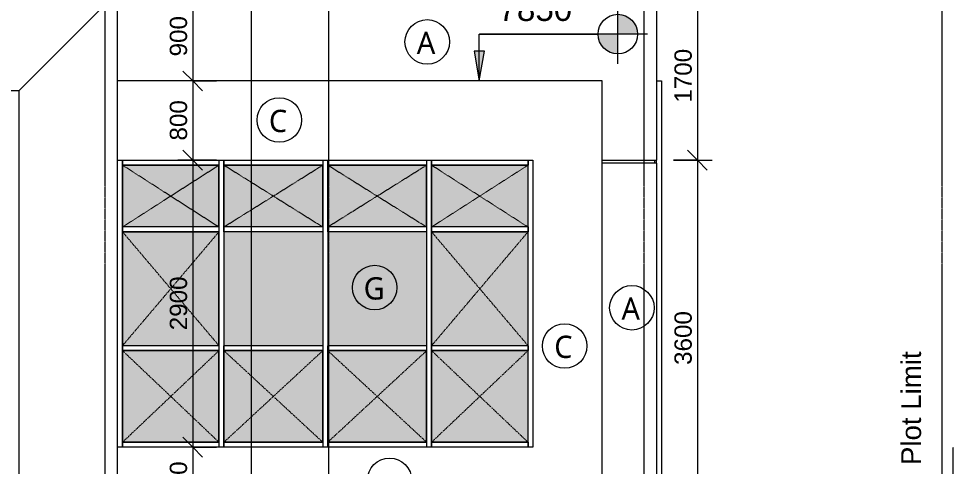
# Model space of a CAD drawing. Header units: millimetres. Extents: x -15568 to 101774, y -1636 to 15232.
# Drawn here: x -2714 to 6736, y 3956 to 8479 of the extents above; entities that cross this region are included whole.
import ezdxf

# ---------------------------------------------------------------- set-up
doc = ezdxf.new("R2010")
doc.units = ezdxf.units.MM
for name, pattern in [('Dash', [6, 3, -3]), ('Grid Line', [22.225, 12.7, -3.175, 3.175, -3.175]), ('Hidden', [7.14375, 4.7625, -2.38125])]:
    doc.linetypes.add(name, pattern=pattern)
for name, color, linetype, lineweight in [('A-ANNO-DIMS', 211, 'Continuous', 9), ('A-ANNO-DIMS-100', 211, 'Continuous', 9), ('A-ANNO-NOTE', 131, 'Continuous', 9), ('A-DETL-GENF', 92, 'Continuous', 9), ('A-DETL-HDLN', 90, 'Hidden', 9), ('A-GENM', 13, 'Continuous', 9), ('A-GLAZ-CURT', 52, 'Continuous', 9), ('A-GLAZ-CURT-HDLN', 51, 'Dash', 9), ('A-GLAZ-CWMG', 51, 'Continuous', 9), ('A-WALL', 113, 'Continuous', 9), ('G-ANNO-DIMS', 111, 'Continuous', 9), ('G-ANNO-TEXT', 231, 'Continuous', 9), ('S-GRID', 1, 'Continuous', 9)]:
    doc.layers.add(name, color=color, linetype=linetype, lineweight=lineweight)
doc.styles.add('Arial_4', font='arial.ttf', dxfattribs={"height": 240})
doc.styles.add('Arial_5', font='arial.ttf', dxfattribs={"height": 200})
doc.styles.add('Arial_7', font='arial.ttf', dxfattribs={"height": 175})
doc.styles.add('Lucida Sans Unicode', font='l_10646.ttf', dxfattribs={"height": 225})
doc.dimstyles.new('Ele-dim-100_2', dxfattribs={"dimscale": 304.8, "dimtxt": 178.545395, "dimasz": 0.656168, "dimexe": 0.492126, "dimexo": 0.0625, "dimgap": 0.016404, "dimtad": 1, "dimdec": 0, "dimrnd": 5, "dimzin": 0, "dimdsep": 46, "dimtxsty": 'Arial_7', "dimblk1": 'OBLIQUE', "dimblk2": 'OBLIQUE', "dimsah": 1, "dimcen": 0.09, "dimdle": 0.328084, "dimazin": 0, "dimtfac": 1, "dimtdec": 4, "dimtix": 1, "dimtmove": 0, "dimatfit": 3, "dimfxl": 0.787402, "dimfxlon": 1, "dimtvp": 1, "dimtolj": 1, "dimtzin": 0, "dimarcsym": 2})

# ---------------------------------------------------------------- blocks, each defined once
blk = doc.blocks.new('Generic Models 1 - Generic Models 1-685400-Elevation-1')
at = {"layer": 'A-GENM'}
for p, q in [((-1713.9, 8750), (-7038.9, 8750)), ((-7038.9, 8750), (-6038.9, 7750)), ((-1713.9, 8750), (-2713.9, 7750)), ((-1713.9, 100), (-1713.9, 8750)), ((-2713.9, 7750), (-6038.9, 7750)), ((-6038.9, 7750), (-6038.9, 100)), ((-2713.9, 7750), (-2713.9, 100))]:
    blk.add_line(p, q, dxfattribs=at)
blk = doc.blocks.new('side-projection - side-projection-701340-Elevation-1')
at = {"layer": 'A-GENM'}
for p, q in [((3736.1, 7850), (3786.1, 7850)), ((3786.1, 7850), (3786.1, 150)), ((3736.1, 7020), (3736.1, 7050)), ((3736.1, 3420), (3736.1, 3450)), ((3736.1, 2620), (3736.1, 2650)), ((3736.1, 550), (3736.1, 580))]:
    blk.add_line(p, q, dxfattribs=at)
blk = doc.blocks.new('M_Fixed Glazed Panel - Glazed Panel-779100-Elevation-1')
at = {"layer": 'A-GLAZ-CURT'}
blk.add_hatch(color=254, dxfattribs=at).paths.add_polyline_path([(2104.3, 4200), (2436.1, 4200), (2436.1, 5125), (1461, 5125), (1461, 4200), (1959.9, 4200)])
for p, q in [((1461, 5125), (2436.1, 5125)), ((1461, 4200), (1461, 5125)), ((2436.1, 4200), (2436.1, 5125)), ((2436.1, 4200), (1461, 4200))]:
    blk.add_line(p, q, dxfattribs=at)
at = {"layer": 'A-GLAZ-CURT-HDLN'}
for p, q in [((1461, 4200), (2436.1, 5125)), ((1461, 5125), (2436.1, 4200))]:
    blk.add_line(p, q, dxfattribs=at)
blk = doc.blocks.new('Rectangular Mullion - 50x150mm-685960-Elevation-1')
at = {"layer": 'A-GLAZ-CWMG'}
blk.add_line((-1663.9, 5150), (-1663.9, 4150), dxfattribs=at)
blk = doc.blocks.new('Rectangular Mullion - 50x150mm-802673-Elevation-1')
at = {"layer": 'A-GLAZ-CWMG'}
blk.add_line((2436.1, 6350), (2436.1, 7050), dxfattribs=at)
blk = doc.blocks.new('Rectangular Mullion - 50x150mm-779096-Elevation-1')
at = {"layer": 'A-GLAZ-CWMG'}
for p, q in [((-1663.9, 7000), (-1663.9, 7050)), ((-688.7, 7000), (-1663.9, 7000)), ((-688.7, 7050), (-688.7, 7000))]:
    blk.add_line(p, q, dxfattribs=at)
blk = doc.blocks.new('Rectangular Mullion - 50x150mm-779097-Elevation-1')
at = {"layer": 'A-GLAZ-CWMG'}
for p, q in [((1461, 4150), (1461, 4200)), ((1461, 4200), (2436.1, 4200)), ((2436.1, 4200), (2436.1, 4150))]:
    blk.add_line(p, q, dxfattribs=at)
blk = doc.blocks.new('M_Fixed Glazed Panel - Glazed Panel-740098-Elevation-1')
at = {"layer": 'A-GLAZ-CURT'}
blk.add_hatch(color=254, dxfattribs=at).paths.add_polyline_path([(1237.6, 4200), (1411, 4200), (1411, 5125), (411.1, 5125), (411.1, 4200), (1093.2, 4200)])
for p, q in [((411.1, 5125), (1411, 5125)), ((411.1, 4200), (411.1, 5125)), ((1411, 4200), (1411, 5125)), ((1411, 4200), (411.1, 4200))]:
    blk.add_line(p, q, dxfattribs=at)
at = {"layer": 'A-GLAZ-CURT-HDLN'}
for p, q in [((411.1, 4200), (1411, 5125)), ((411.1, 5125), (1411, 4200))]:
    blk.add_line(p, q, dxfattribs=at)
blk = doc.blocks.new('Rectangular Mullion - 50x150mm-779098-Elevation-1')
at = {"layer": 'A-GLAZ-CWMG'}
for p, q in [((1461, 7000), (1461, 7050)), ((2436.1, 7000), (1461, 7000)), ((2436.1, 7050), (2436.1, 7000))]:
    blk.add_line(p, q, dxfattribs=at)
blk = doc.blocks.new('Rectangular Mullion - 50x150mm-685954-Elevation-1')
at = {"layer": 'A-GLAZ-CWMG'}
for p, q in [((411.1, 4150), (411.1, 4200)), ((411.1, 4200), (1411, 4200)), ((1411, 4200), (1411, 4150))]:
    blk.add_line(p, q, dxfattribs=at)
blk = doc.blocks.new('Rectangular Mullion - 50x150mm-685955-Elevation-1')
at = {"layer": 'A-GLAZ-CWMG'}
for p, q in [((1411, 5150), (1411, 4150)), ((1461, 5150), (1461, 4150))]:
    blk.add_line(p, q, dxfattribs=at)
blk = doc.blocks.new('M_Fixed Glazed Panel - Glazed Panel-779101-Elevation-1')
at = {"layer": 'A-GLAZ-CURT'}
blk.add_hatch(color=254, dxfattribs=at).paths.add_polyline_path([(2436.1, 5175), (2436.1, 6325), (1461, 6325), (1461, 5175)])
for p, q in [((1461, 6325), (2436.1, 6325)), ((1461, 5175), (1461, 6325)), ((2436.1, 5175), (2436.1, 6325)), ((2436.1, 5175), (1461, 5175))]:
    blk.add_line(p, q, dxfattribs=at)
at = {"layer": 'A-GLAZ-CURT-HDLN'}
for p, q in [((1461, 5175), (2436.1, 6325)), ((1461, 6325), (2436.1, 5175))]:
    blk.add_line(p, q, dxfattribs=at)
blk = doc.blocks.new('System Panel - Glazed-685963-Elevation-1')
at = {"layer": 'A-GLAZ-CURT'}
blk.add_hatch(color=254, dxfattribs=at).paths.add_polyline_path([(1411, 5175), (1411, 6325), (411.1, 6325), (411.1, 5175), (1382.1, 5175)])
blk = doc.blocks.new('Rectangular Mullion - 50x150mm-448228-Elevation-1')
at = {"layer": 'A-GLAZ-CWMG'}
blk.add_line((935.6, 2850), (935.6, 1650), dxfattribs=at)
blk = doc.blocks.new('Rectangular Mullion - 50x150mm-448223-Elevation-1')
at = {"layer": 'A-GLAZ-CWMG'}
for p, q in [((1760.6, 2850), (1760.6, 1650)), ((1810.6, 2850), (1810.6, 1650))]:
    blk.add_line(p, q, dxfattribs=at)
blk = doc.blocks.new('Rectangular Mullion - 50x150mm-685964-Elevation-1')
at = {"layer": 'A-GLAZ-CWMG'}
blk.add_line((2436.1, 4150), (2436.1, 5150), dxfattribs=at)
blk = doc.blocks.new('Rectangular Mullion - 50x150mm-685956-Elevation-1')
at = {"layer": 'A-GLAZ-CWMG'}
for p, q in [((411.1, 5125), (411.1, 5175)), ((1411, 5175), (411.1, 5175)), ((1411, 5125), (411.1, 5125)), ((1411, 5175), (1411, 5125))]:
    blk.add_line(p, q, dxfattribs=at)
blk = doc.blocks.new('Rectangular Mullion - 50x150mm-779099-Elevation-1')
at = {"layer": 'A-GLAZ-CWMG'}
for p, q in [((1461, 5125), (1461, 5175)), ((2436.1, 5175), (1461, 5175)), ((2436.1, 5125), (1461, 5125)), ((2436.1, 5175), (2436.1, 5125))]:
    blk.add_line(p, q, dxfattribs=at)
blk = doc.blocks.new('Rectangular Mullion - 50x150mm-557372-Elevation-1')
at = {"layer": 'A-GLAZ-CWMG'}
for p, q in [((-638.7, 7000), (-638.7, 7050)), ((361.3, 7000), (-638.7, 7000)), ((361.3, 7050), (361.3, 7000))]:
    blk.add_line(p, q, dxfattribs=at)
blk = doc.blocks.new('Rectangular Mullion - 50x150mm-557373-Elevation-1')
at = {"layer": 'A-GLAZ-CWMG'}
for p, q in [((-638.9, 4150), (-638.9, 4200)), ((-638.9, 4200), (361.1, 4200)), ((361.1, 4200), (361.1, 4150))]:
    blk.add_line(p, q, dxfattribs=at)
blk = doc.blocks.new('M_Fixed Glazed Panel - Glazed Panel-802674-Elevation-1')
at = {"layer": 'A-GLAZ-CURT'}
blk.add_hatch(color=254, dxfattribs=at).paths.add_polyline_path([(2436.1, 6375), (2436.1, 7000), (1461, 7000), (1461, 6375)])
for p, q in [((1461, 7000), (2436.1, 7000)), ((1461, 6375), (1461, 7000)), ((2436.1, 6375), (2436.1, 7000)), ((2436.1, 6375), (1461, 6375))]:
    blk.add_line(p, q, dxfattribs=at)
at = {"layer": 'A-GLAZ-CURT-HDLN'}
for p, q in [((1461, 6375), (2436.1, 7000)), ((1461, 7000), (2436.1, 6375))]:
    blk.add_line(p, q, dxfattribs=at)
blk = doc.blocks.new('M_Fixed Glazed Panel - Glazed Panel-802675-Elevation-1')
at = {"layer": 'A-GLAZ-CURT'}
blk.add_hatch(color=254, dxfattribs=at).paths.add_polyline_path([(1411, 6375), (1411, 7000), (411.1, 7000), (411.1, 6375), (1382.1, 6375)])
for p, q in [((411.1, 7000), (1411, 7000)), ((411.1, 6375), (411.1, 7000)), ((1411, 6375), (1411, 7000)), ((1411, 6375), (411.1, 6375))]:
    blk.add_line(p, q, dxfattribs=at)
at = {"layer": 'A-GLAZ-CURT-HDLN'}
for p, q in [((411.1, 6375), (1411, 7000)), ((411.1, 7000), (1411, 6375))]:
    blk.add_line(p, q, dxfattribs=at)
blk = doc.blocks.new('Rectangular Mullion - 50x150mm-448231-Elevation-1')
at = {"layer": 'A-GLAZ-CWMG'}
blk.add_line((2635.6, 1650), (2635.6, 2850), dxfattribs=at)
blk = doc.blocks.new('Rectangular Mullion - 50x150mm-802676-Elevation-1')
at = {"layer": 'A-GLAZ-CWMG'}
blk.add_line((-1663.9, 7050), (-1663.9, 6350), dxfattribs=at)
blk = doc.blocks.new('Rectangular Mullion - 50x150mm-802672-Elevation-1')
at = {"layer": 'A-GLAZ-CWMG'}
for p, q in [((1411, 7050), (1411, 6350)), ((1461, 7050), (1461, 6350))]:
    blk.add_line(p, q, dxfattribs=at)
blk = doc.blocks.new('Rectangular Mullion - 50x150mm-685958-Elevation-1')
at = {"layer": 'A-GLAZ-CWMG'}
for p, q in [((-688.7, 5150), (-688.7, 4150)), ((-638.7, 5150), (-638.7, 4150))]:
    blk.add_line(p, q, dxfattribs=at)
blk = doc.blocks.new('Fake_Section_Marker_17383 _1_ - Fake_Section_Marker_17383 _1_-1671950-Elevation-1')
at = {"layer": 'A-DETL-GENF'}
blk.add_line((-363.9, 9639.9), (-363.9, -450), dxfattribs=at)
blk = doc.blocks.new('GL-TEXT2 - External finishes-tag 2-777035-Elevation-1')
at = {"layer": 'A-ANNO-NOTE'}
blk.add_circle((-78.9, 7455), 225, dxfattribs=at)
blk = doc.blocks.new('DIMBLOCK11-Elevation-1')
at = {"layer": 'A-ANNO-DIMS-100', "transparency": 16777216}
for p, q in [((-954.3, 8750), (-1054.3, 8850)), ((-954.3, 8850), (-954.3, 7850)), ((-714.3, 8750), (-1104.3, 8750)), ((-954.3, 8750), (-854.3, 8650)), ((-954.3, 8750), (-714.3, 8750)), ((-954.3, 7850), (-1054.3, 7950)), ((-714.3, 7850), (-1104.3, 7850)), ((-954.3, 7850), (-854.3, 7750)), ((-954.3, 7850), (-714.3, 7850))]:
    blk.add_line(p, q, dxfattribs=at)
at = {"layer": 'A-ANNO-DIMS-100', "color": 0, "transparency": 16777216, "insert": (-1186.5, 8098.1), "char_height": 175, "width": 484.545, "attachment_point": 1, "rotation": 90, "line_spacing_factor": 0.941778, "style": 'Arial_7'}
blk.add_mtext('900', dxfattribs=at)
blk = doc.blocks.new('_Oblique')
at = {"color": 0, "linetype": 'ByBlock', "lineweight": -2}
blk.add_line((-0.5, -0.5), (0.5, 0.5), dxfattribs=at)
blk = doc.blocks.new('DIMBLOCK12-Elevation-1')
at = {"layer": 'A-ANNO-DIMS-100', "transparency": 16777216}
for p, q in [((-954.3, 7850), (-1054.3, 7950)), ((-714.3, 7850), (-1104.3, 7850)), ((-954.3, 7850), (-954.3, 7050)), ((-954.3, 7850), (-854.3, 7750)), ((-954.3, 7850), (-714.3, 7850)), ((-954.3, 7050), (-1054.3, 7150)), ((-714.3, 7050), (-1104.3, 7050)), ((-954.3, 7050), (-854.3, 6950)), ((-954.3, 7050), (-714.3, 7050))]:
    blk.add_line(p, q, dxfattribs=at)
at = {"layer": 'A-ANNO-DIMS-100', "color": 0, "transparency": 16777216, "insert": (-1186.5, 7248.1), "char_height": 175, "width": 484.545, "attachment_point": 1, "rotation": 90, "line_spacing_factor": 0.941778, "style": 'Arial_7'}
blk.add_mtext('800', dxfattribs=at)
blk = doc.blocks.new('DIMBLOCK13-Elevation-1')
at = {"layer": 'A-ANNO-DIMS-100', "transparency": 16777216}
for p, q in [((-954.3, 7050), (-1054.3, 7150)), ((-714.3, 7050), (-1104.3, 7050)), ((-954.3, 7050), (-954.3, 4150)), ((-954.3, 7050), (-854.3, 6950)), ((-954.3, 7050), (-714.3, 7050)), ((-954.3, 4150), (-1054.3, 4250)), ((-714.3, 4150), (-1104.3, 4150)), ((-954.3, 4150), (-854.3, 4050)), ((-954.3, 4150), (-714.3, 4150))]:
    blk.add_line(p, q, dxfattribs=at)
at = {"layer": 'A-ANNO-DIMS-100', "color": 0, "transparency": 16777216, "insert": (-1186.5, 5330.8), "char_height": 175, "width": 646.06, "attachment_point": 1, "rotation": 90, "line_spacing_factor": 0.941778, "style": 'Arial_7'}
blk.add_mtext('2900', dxfattribs=at)
blk = doc.blocks.new('DIMBLOCK14-Elevation-1')
at = {"layer": 'A-ANNO-DIMS-100', "transparency": 16777216}
for p, q in [((-954.3, 4150), (-1054.3, 4250)), ((-714.3, 4150), (-1104.3, 4150)), ((-954.3, 4150), (-954.3, 3450)), ((-954.3, 4150), (-854.3, 4050)), ((-954.3, 4150), (-714.3, 4150)), ((-954.3, 3450), (-1054.3, 3550)), ((-714.3, 3450), (-1104.3, 3450)), ((-954.3, 3450), (-854.3, 3350)), ((-954.3, 3450), (-714.3, 3450))]:
    blk.add_line(p, q, dxfattribs=at)
at = {"layer": 'A-ANNO-DIMS-100', "color": 0, "transparency": 16777216, "insert": (-1186.5, 3598.1), "char_height": 175, "width": 484.545, "attachment_point": 1, "rotation": 90, "line_spacing_factor": 0.941778, "style": 'Arial_7'}
blk.add_mtext('700', dxfattribs=at)
blk = doc.blocks.new('Spot Elevations - Standard-23738-Elevation-1')
at = {"layer": 'G-ANNO-DIMS'}
h = blk.add_hatch(color=256, dxfattribs=at)
edge = h.paths.add_edge_path()
edge.add_line((2538.1, 9520.2), (2738.1, 9520.2))
edge.add_arc((2538.1, 9520.2), 200, 0, 90)
edge.add_line((2538.1, 9720.2), (2538.1, 9520.2))
h = blk.add_hatch(color=256, dxfattribs=at)
edge = h.paths.add_edge_path()
edge.add_line((2538.1, 9520.2), (2338.1, 9520.2))
edge.add_arc((2538.1, 9520.2), 200, 180, 270)
edge.add_line((2538.1, 9320.2), (2538.1, 9520.2))
for p, q in [((2538.1, 9220.2), (2538.1, 9820.2)), ((2838.1, 9520.2), (1138.1, 9520.2))]:
    blk.add_line(p, q, dxfattribs=at)
blk.add_circle((2538.1, 9520.2), 200, dxfattribs=at)
blk = doc.blocks.new('DIMBLOCK16-Elevation-1')
at = {"layer": 'A-ANNO-DIMS-100', "transparency": 16777216}
for p, q in [((4148.5, 8750), (4048.5, 8850)), ((4148.5, 8850), (4148.5, 7050)), ((3908.5, 8750), (4298.5, 8750)), ((4148.5, 8750), (3908.5, 8750)), ((4148.5, 8750), (4248.5, 8650)), ((4148.5, 7050), (4048.5, 7150)), ((3908.5, 7050), (4298.5, 7050)), ((4148.5, 7050), (3908.5, 7050)), ((4148.5, 7050), (4248.5, 6950))]:
    blk.add_line(p, q, dxfattribs=at)
at = {"layer": 'A-ANNO-DIMS-100', "color": 0, "transparency": 16777216, "insert": (3916.3, 7630.8), "char_height": 175, "width": 646.06, "attachment_point": 1, "rotation": 90, "line_spacing_factor": 0.941778, "style": 'Arial_7'}
blk.add_mtext('1700', dxfattribs=at)
blk = doc.blocks.new('DIMBLOCK17-Elevation-1')
at = {"layer": 'A-ANNO-DIMS-100', "transparency": 16777216}
for p, q in [((4148.5, 7050), (4048.5, 7150)), ((3908.5, 7050), (4298.5, 7050)), ((4148.5, 7050), (3908.5, 7050)), ((4148.5, 7050), (4148.5, 3450)), ((4148.5, 7050), (4248.5, 6950)), ((4148.5, 3450), (4048.5, 3550)), ((3908.5, 3450), (4298.5, 3450)), ((4148.5, 3450), (3908.5, 3450)), ((4148.5, 3450), (4248.5, 3350))]:
    blk.add_line(p, q, dxfattribs=at)
at = {"layer": 'A-ANNO-DIMS-100', "color": 0, "transparency": 16777216, "insert": (3916.3, 4980.8), "char_height": 175, "width": 646.06, "attachment_point": 1, "rotation": 90, "line_spacing_factor": 0.941778, "style": 'Arial_7'}
blk.add_mtext('3600', dxfattribs=at)

msp = doc.modelspace()

# ---------------------------------------------------------------- hatches: boundary and pattern name
at = {"layer": 'G-ANNO-DIMS'}
msp.add_hatch(color=256, dxfattribs=at).paths.add_polyline_path([(1942.8, 7850), (1995.7, 8150), (1889.9, 8150)])

# ---------------------------------------------------------------- linework, layer by layer
at = {"layer": 'A-DETL-HDLN'}
msp.add_line((6736.1, -480), (6736.1, 4150), dxfattribs=at)
at = {"layer": 'A-WALL'}
for p, q in [((3736.1, 8750), (3736.1, 7050)), ((3186.1, 7850), (-1713.9, 7850)), ((3186.1, 3450), (3186.1, 7850)), ((-1713.9, 7050), (2486.1, 7050)), ((2486.1, 7050), (2486.1, 4150)), ((3186.1, 7050), (3736.1, 7050)), ((3736.1, 7020), (3186.1, 7020)), ((3716.1, 7050), (3716.1, 7020)), ((3736.1, 7020), (3736.1, 3450)), ((2485.6, 4150), (-1713.9, 4150))]:
    msp.add_line(p, q, dxfattribs=at)
at = {"layer": 'G-ANNO-DIMS'}
for p, q in [((1942.8, 8323.6), (3144.3, 8323.6)), ((1942.8, 7850), (1942.8, 8323.6)), ((1995.7, 8150), (1889.9, 8150)), ((1889.9, 8150), (1942.8, 7850)), ((1942.8, 7850), (1995.7, 8150))]:
    msp.add_line(p, q, dxfattribs=at)
at = {"layer": 'S-GRID', "linetype": 'Grid Line'}
for p, q in [((-1838.9, -304.8), (-1838.9, 12733)), ((423.6, -304.8), (423.6, 12733)), ((3611.1, -304.8), (3611.1, 12733)), ((6623.6, -304.8), (6623.6, 12733))]:
    msp.add_line(p, q, dxfattribs=at)

# ---------------------------------------------------------------- block references
at = {"layer": 'A-ANNO-NOTE'}
for p in [(1495.6, 789.7), (0, 0), (964.5, -1692.2), (3565, -1897.1), (2885, -2282.6), (1114.5, -3640.8)]:
    msp.add_blockref('GL-TEXT2 - External finishes-tag 2-777035-Elevation-1', p, dxfattribs=at)
at = {"layer": 'A-DETL-GENF'}
msp.add_blockref('Fake_Section_Marker_17383 _1_ - Fake_Section_Marker_17383 _1_-1671950-Elevation-1', (0, 0), dxfattribs=at)
at = {"layer": 'A-GENM'}
for name in ['Generic Models 1 - Generic Models 1-685400-Elevation-1', 'side-projection - side-projection-701340-Elevation-1']:
    msp.add_blockref(name, (0, 0), dxfattribs=at)
at = {"layer": 'A-GLAZ-CURT'}
for name, p in [('M_Fixed Glazed Panel - Glazed Panel-802674-Elevation-1', (-3124.9, 0)), ('M_Fixed Glazed Panel - Glazed Panel-802675-Elevation-1', (-1049.9, 0)), ('M_Fixed Glazed Panel - Glazed Panel-802675-Elevation-1', (0, 0)), ('M_Fixed Glazed Panel - Glazed Panel-802674-Elevation-1', (0, 0)), ('M_Fixed Glazed Panel - Glazed Panel-779101-Elevation-1', (-3124.9, 0)), ('System Panel - Glazed-685963-Elevation-1', (-1049.9, 0)), ('System Panel - Glazed-685963-Elevation-1', (0, 0)), ('M_Fixed Glazed Panel - Glazed Panel-779101-Elevation-1', (0, 0)), ('M_Fixed Glazed Panel - Glazed Panel-779100-Elevation-1', (-3124.9, 0)), ('M_Fixed Glazed Panel - Glazed Panel-740098-Elevation-1', (-1049.9, 0)), ('M_Fixed Glazed Panel - Glazed Panel-740098-Elevation-1', (0, 0)), ('M_Fixed Glazed Panel - Glazed Panel-779100-Elevation-1', (0, 0))]:
    msp.add_blockref(name, p, dxfattribs=at)
at = {"layer": 'A-GLAZ-CWMG'}
for name, p in [('Rectangular Mullion - 50x150mm-779096-Elevation-1', (0, 0)), ('Rectangular Mullion - 50x150mm-802676-Elevation-1', (0, 0)), ('Rectangular Mullion - 50x150mm-802672-Elevation-1', (-2099.7, 0)), ('Rectangular Mullion - 50x150mm-557372-Elevation-1', (0, 0)), ('Rectangular Mullion - 50x150mm-802672-Elevation-1', (-1049.9, 0)), ('Rectangular Mullion - 50x150mm-557372-Elevation-1', (1049.9, 0)), ('Rectangular Mullion - 50x150mm-802672-Elevation-1', (0, 0)), ('Rectangular Mullion - 50x150mm-779098-Elevation-1', (0, 0)), ('Rectangular Mullion - 50x150mm-802673-Elevation-1', (0, 0)), ('Rectangular Mullion - 50x150mm-779099-Elevation-1', (-3124.9, 1200)), ('Rectangular Mullion - 50x150mm-448228-Elevation-1', (-2599.5, 3500)), ('Rectangular Mullion - 50x150mm-448223-Elevation-1', (-2449.4, 3500)), ('Rectangular Mullion - 50x150mm-685956-Elevation-1', (-1049.9, 1200)), ('Rectangular Mullion - 50x150mm-448223-Elevation-1', (-1399.5, 3500)), ('Rectangular Mullion - 50x150mm-685956-Elevation-1', (0, 1200)), ('Rectangular Mullion - 50x150mm-448223-Elevation-1', (-349.6, 3500)), ('Rectangular Mullion - 50x150mm-779099-Elevation-1', (0, 1200)), ('Rectangular Mullion - 50x150mm-448231-Elevation-1', (-199.5, 3500)), ('Rectangular Mullion - 50x150mm-779099-Elevation-1', (-3124.9, 0)), ('Rectangular Mullion - 50x150mm-685960-Elevation-1', (0, 0)), ('Rectangular Mullion - 50x150mm-685958-Elevation-1', (0, 0)), ('Rectangular Mullion - 50x150mm-685956-Elevation-1', (-1049.9, 0)), ('Rectangular Mullion - 50x150mm-685958-Elevation-1', (1049.9, 0)), ('Rectangular Mullion - 50x150mm-685956-Elevation-1', (0, 0)), ('Rectangular Mullion - 50x150mm-685955-Elevation-1', (0, 0)), ('Rectangular Mullion - 50x150mm-779099-Elevation-1', (0, 0)), ('Rectangular Mullion - 50x150mm-685964-Elevation-1', (0, 0)), ('Rectangular Mullion - 50x150mm-779097-Elevation-1', (-3124.9, 0)), ('Rectangular Mullion - 50x150mm-557373-Elevation-1', (0, 0)), ('Rectangular Mullion - 50x150mm-685954-Elevation-1', (0, 0)), ('Rectangular Mullion - 50x150mm-779097-Elevation-1', (0, 0))]:
    msp.add_blockref(name, p, dxfattribs=at)
at = {"layer": 'G-ANNO-DIMS'}
msp.add_blockref('Spot Elevations - Standard-23738-Elevation-1', (806.2, -1196.6), dxfattribs=at)

# ---------------------------------------------------------------- texts
at = {"layer": 'A-ANNO-NOTE', "char_height": 225, "attachment_point": 1, "style": 'Lucida Sans Unicode'}
for s, insert, width in [('A', (1311.4, 8348.4), 264.557), ('C', (-184.1, 7558.7), 264.557), ('G', (773.9, 5866.5), 280.591), ('A', (3380.9, 5661.6), 264.557), ('C', (2700.9, 5276.1), 264.557)]:
    msp.add_mtext(s, dxfattribs=dict(at, insert=insert, width=width))
at = {"layer": 'G-ANNO-DIMS', "insert": (2137.1, 8696.5), "char_height": 240, "width": 893.244, "attachment_point": 1, "line_spacing_factor": 0.941778, "style": 'Arial_4'}
msp.add_mtext('7850', dxfattribs=at)
at = {"layer": 'G-ANNO-TEXT', "color": 7, "insert": (6209.5, 3968.9), "char_height": 200, "width": 1435.021, "attachment_point": 1, "rotation": 90, "style": 'Arial_5'}
msp.add_mtext('Plot Limit', dxfattribs=at)

# ---------------------------------------------------------------- dimensions: what is measured, and where the dimension line sits
at = {"layer": 'A-ANNO-DIMS'}
for base, p1, p2, override, picture, middle in [((-954.3, 7850), (-714.3, 8750), (-714.3, 7850), {"dimpost": '<>', "dimfxl": 900}, 'DIMBLOCK11-Elevation-1', (-1048.6, 8300)), ((4148.5, 7050), (3908.5, 8750), (3908.5, 7050), {"dimpost": '<>', "dimfxl": 1700}, 'DIMBLOCK16-Elevation-1', (4054.2, 7900)), ((-954.3, 7050), (-714.3, 7850), (-714.3, 7050), {"dimpost": '<>', "dimfxl": 800}, 'DIMBLOCK12-Elevation-1', (-1048.6, 7450)), ((-954.3, 4150), (-714.3, 7050), (-714.3, 4150), {"dimpost": '<>', "dimfxl": 2900}, 'DIMBLOCK13-Elevation-1', (-1048.6, 5600)), ((4148.5, 3450), (3908.5, 7050), (3908.5, 3450), {"dimpost": '<>', "dimfxl": 3600}, 'DIMBLOCK17-Elevation-1', (4054.1, 5250)), ((-954.3, 3450), (-714.3, 4150), (-714.3, 3450), {"dimpost": '<>', "dimfxl": 700}, 'DIMBLOCK14-Elevation-1', (-1048.6, 3800))]:
    dim = msp.add_linear_dim(base=base, p1=p1, p2=p2, angle=90, dimstyle='Ele-dim-100_2', override=override, dxfattribs=at)
    dim.commit()
    dim.dimension.update_dxf_attribs({"geometry": picture, "text_midpoint": middle})

doc.saveas('drawing.dxf')
